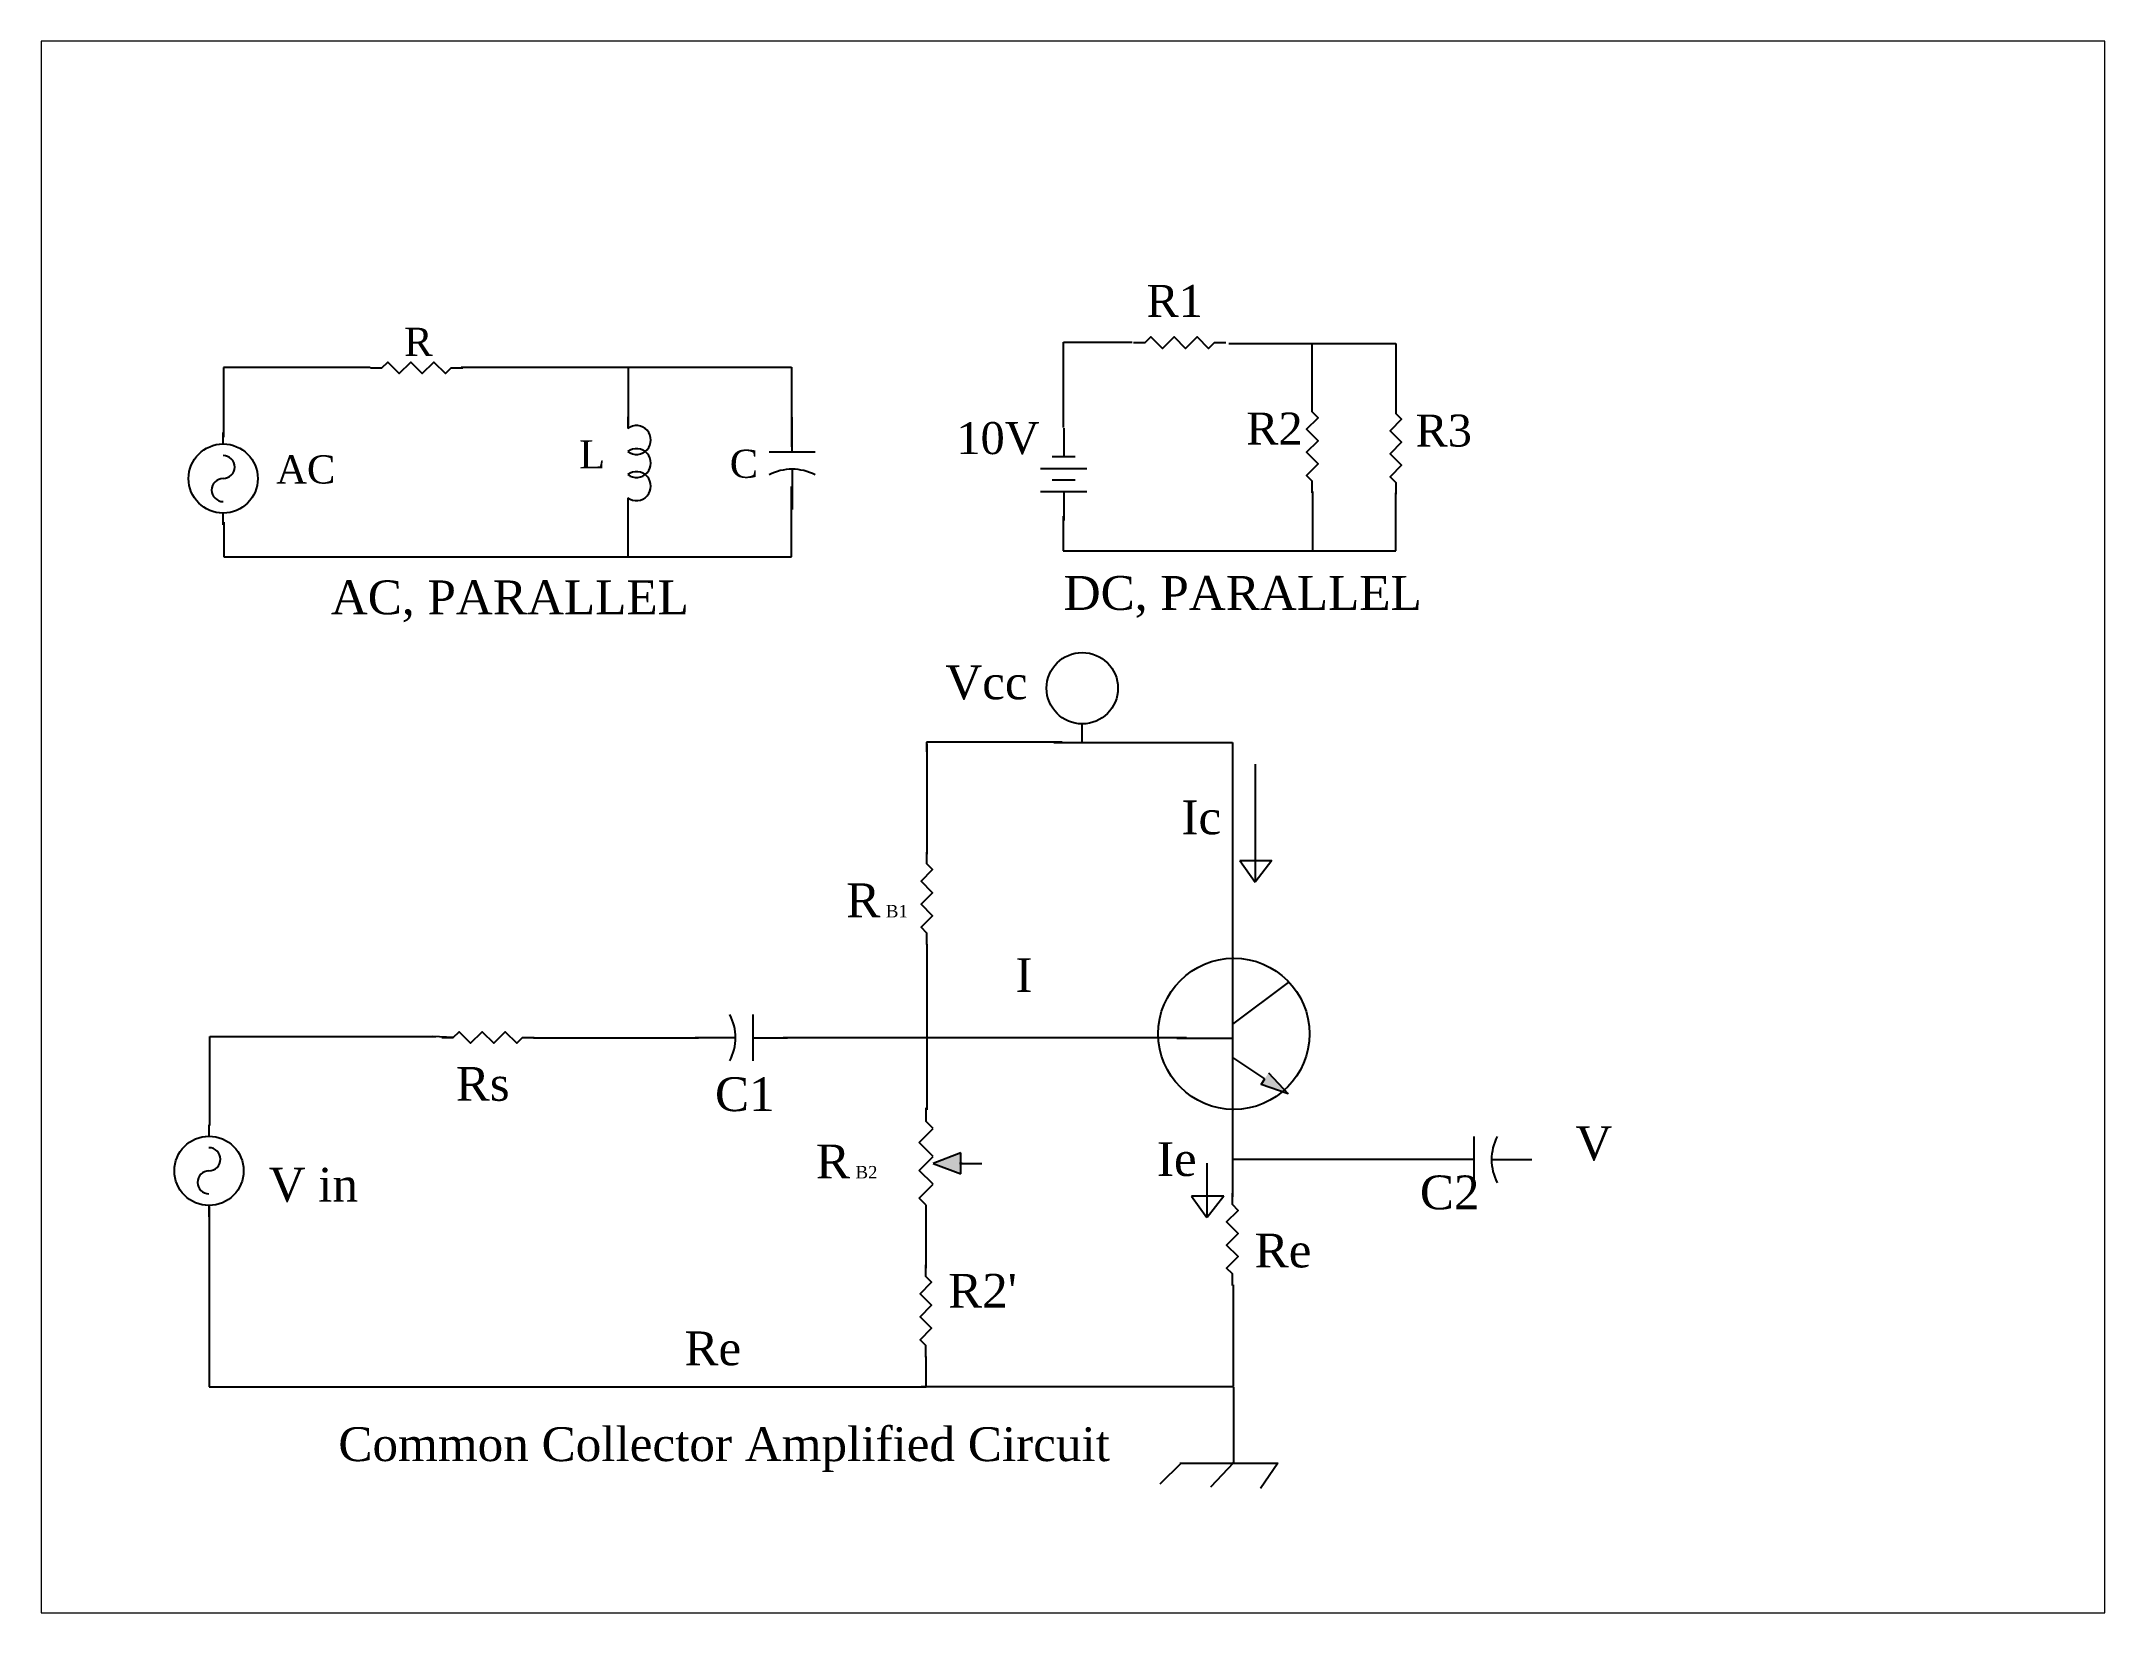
# Paper-space layout 'Layout2' of a CAD drawing. Header units: inches. Extents: x 1.05 to 9.45, y 0.8 to 7.2.
# The model-space entities are those that its viewports show. They can reach past a viewport. Long polylines and large blocks are cut down to what shows.
import ezdxf

# ---------------------------------------------------------------- set-up
doc = ezdxf.new("R2010")
doc.units = ezdxf.units.IN
doc.header["$MEASUREMENT"] = 0
doc.styles.get("Standard").update_dxf_attribs({"font": 'times.ttf'})

# ---------------------------------------------------------------- blocks, each defined once
blk = doc.blocks.new('Resistor')
at = {"color": 7}
blk.add_lwpolyline([(0, 0), (0.05, 0), (0.075, 0.025), (0.125, -0.025), (0.175, 0.025), (0.225, -0.025), (0.275, 0.025), (0.325, -0.025), (0.35, 0), (0.4, 0)], dxfattribs=at)
blk = doc.blocks.new('Battery')
at = {"color": 7}
for p, q in [((0.175, -0.1), (0.175, 0.1)), ((0.275, -0.1), (0.275, 0.1)), ((0, 0), (0.125, 0)), ((0.125, 0.05), (0.125, -0.05)), ((0.225, 0.05), (0.225, -0.05)), ((0.275, 0), (0.4, 0))]:
    blk.add_line(p, q, dxfattribs=at)
blk = doc.blocks.new('Generator - AC')
at = {"color": 7}
for p, q in [((0, 0), (0.05, 0)), ((0.35, 0), (0.4, 0))]:
    blk.add_line(p, q, dxfattribs=at)
blk.add_circle((0.2, 0), 0.15, dxfattribs=at)
for centre, start, end in [((0.15, 0), 0, 180), ((0.25, 0), 180, 0)]:
    blk.add_arc(centre, 0.05, start, end, dxfattribs=at)
blk = doc.blocks.new('Inductor')
at = {"color": 7}
for p, q in [((0, 0), (0.05, 0)), ((0.35, 0), (0.4, 0))]:
    blk.add_line(p, q, dxfattribs=at)
for centre in [(0.1, 0.0375), (0.2, 0.0375), (0.3, 0.0375)]:
    blk.add_arc(centre, 0.0625, 323.1301, 216.8699, dxfattribs=at)
blk = doc.blocks.new('Capacitor')
at = {"color": 7}
for p, q in [((0.15, -0.1), (0.15, 0.1)), ((0.15, 0), (0, 0)), ((0.225, 0), (0.4, 0))]:
    blk.add_line(p, q, dxfattribs=at)
blk.add_arc((0.4375, 0), 0.2125, 151.9275, 208.0725, dxfattribs=at)
blk = doc.blocks.new('Resistor - Variable')
at = {"color": 7}
for p, q in [((0, 0), (0.05, 0)), ((0.05, 0), (0.075, 0.025)), ((0.075, 0.025), (0.125, -0.025)), ((0.125, -0.025), (0.175, 0.025)), ((0.175, 0.025), (0.225, -0.025)), ((0.225, -0.025), (0.275, 0.025)), ((0.275, 0.025), (0.325, -0.025)), ((0.325, -0.025), (0.35, 0)), ((0.35, 0), (0.4, 0)), ((0.2, -0.025), (0.1625, -0.125)), ((0.2375, -0.125), (0.2, -0.025)), ((0.1625, -0.125), (0.2375, -0.125)), ((0.2, -0.13), (0.2, -0.12)), ((0.2, -0.125), (0.2, -0.2))]:
    blk.add_line(p, q, dxfattribs=at)
blk.add_solid([(0.2375, -0.125), (0.2, -0.025), (0.1625, -0.125)], dxfattribs=at)
blk = doc.blocks.new('Transistor - NPN')
at = {"color": 7}
for p, q in [((0.199999, 0.2), (0.199999, -0.2)), ((0.399999, 0.2), (0.199999, 0.05)), ((0, 0), (0.199999, 0)), ((0.316132, -0.145536), (0.201153, -0.069033)), ((0.302516, -0.166503), (0.316132, -0.145536)), ((0.329748, -0.124569), (0.399999, -0.2)), ((0.399999, -0.2), (0.302516, -0.166503))]:
    blk.add_line(p, q, dxfattribs=at)
blk.add_solid([(0.302516, -0.166503), (0.399999, -0.2), (0.329748, -0.124569)], dxfattribs=at)

msp = doc.modelspace()

# ---------------------------------------------------------------- linework, layer by layer
for p, q in [((630.7, 651.4), (630.7, 697.7)), ((630.7, 697.7), (668.1, 697.7)), ((720.5, 697), (811.4, 697)), ((765.6, 696.7), (765.6, 664.3)), ((811.4, 697), (811.4, 664.5)), ((253.9, 683.9), (174.2, 683.9)), ((174.2, 683.9), (174.2, 646.1)), ((303.3, 684.1), (394.1, 684.1)), ((393.4, 684.1), (482.8, 684.1)), ((394.1, 684.1), (394.1, 652.4)), ((482.8, 684.1), (482.8, 640.9)), ((482.8, 581.1), (482.8, 619.3)), ((394.1, 581.1), (394.1, 607.8)), ((766, 616.6), (766, 584.7)), ((811.4, 584.3), (811.4, 615.9)), ((174.3, 599.8), (174.3, 581.1)), ((630.6, 603.2), (630.6, 584.3)), ((630.6, 584.3), (811.4, 584.3)), ((174.3, 581.1), (394.1, 581.1)), ((393.4, 581.1), (482.8, 581.1)), ((640.6, 490.1), (640.6, 480)), ((629.9, 480.2), (556.2, 480.2)), ((556.2, 480.2), (556.2, 475.1)), ((556.4, 479.4), (556.4, 419.4)), ((625.4, 480), (722.6, 480)), ((722.6, 480), (722.6, 349.8)), ((734.9, 468.3), (734.9, 404.2)), ((726.5, 415.9), (744, 415.9)), ((726.5, 415.9), (734.9, 404.2)), ((744, 415.9), (734.9, 404.2)), ((556.4, 370.4), (556.4, 318.5)), ((166.8, 271.9), (166.8, 320.3)), ((166.8, 320.3), (289.6, 320.3)), ((287.7, 320.4), (299.1, 319.9)), ((342.7, 319.6), (432.3, 319.6)), ((478.4, 319.7), (556.4, 319.7)), ((554, 319.7), (697.5, 319.7)), ((556.4, 319.7), (556.4, 280.4)), ((722.5, 293.5), (722.5, 233.1)), ((708.7, 222), (708.7, 251.3)), ((838.4, 253.3), (722.5, 253.3)), ((166.4, 227.8), (166.4, 129.8)), ((700.2, 233.6), (717.8, 233.6)), ((700.2, 233.5), (708.6, 221.8)), ((717.8, 233.5), (708.7, 221.8)), ((555.8, 222.2), (555.8, 194.2)), ((723.1, 130), (723.1, 185.3)), ((556, 129.8), (556, 146.3)), ((166.4, 129.8), (556, 129.8)), ((553.4, 130), (721.9, 130)), ((721.9, 130), (723.1, 130)), ((723, 129.6), (723, 88.3)), ((694.7, 88.3), (683, 76.8)), ((694, 88.3), (723, 88.3)), ((723, 88.4), (710.5, 75.3)), ((723, 88.3), (722.5, 88.3)), ((722.9, 88.3), (747.3, 88.3)), ((747.1, 88.3), (737.8, 74.5))]:
    msp.add_line(p, q)
for centre, radius in [((640.9, 509.6), 19.4), ((723.3, 321.7), 41.1)]:
    msp.add_circle(centre, radius)

# ---------------------------------------------------------------- block references
for name, p, xscale, yscale, zscale in [('Resistor', (668.8, 697.5), 125.4476404123439, 125.4476404123439, 125.4476404123439), ('Resistor', (254, 683.8), 125.4476404123439, 125.4476404123439, 125.4476404123439), ('Transistor - NPN', (692.3, 319.3), 151.2445577508814, 151.2445577508814, 151.2445577508814), ('Resistor', (292.8, 319.7), 125.4476404123439, 125.4476404123439, 125.4476404123439), ('Capacitor', (835.1, 253.3), 125.4476404123439, 125.4476404123439, 125.4476404123439)]:
    msp.add_blockref(name, p, dxfattribs=dict(xscale=xscale, yscale=yscale, zscale=zscale))
for name, p, xscale, yscale, zscale, rotation in [('Resistor', (765.9, 615.9), 125.4476404123439, 125.4476404123439, 125.4476404123439, 90), ('Resistor', (811.3, 665.3), 125.4476404123439, 125.4476404123439, 125.4476404123439, 270), ('Inductor', (393.9, 657.1), 125.4476404123439, 125.4476404123439, 125.4476404123439, 270), ('Capacitor', (483.2, 656.9), 125.4476404123439, 125.4476404123439, 125.4476404123439, 270), ('Battery', (630.8, 651), 125.4476404123439, 125.4476404123439, 125.4476404123439, 270), ('Generator - AC', (174, 598.5), 125.4476404123439, 125.4476404123439, 125.4476404123439, 90), ('Resistor', (556.4, 370.2), 125.4476404123439, 125.4476404123439, 125.4476404123439, 90), ('Capacitor', (480.7, 319.6), 125.4476404123439, 125.4476404123439, 125.4476404123439, 180), ('Resistor - Variable', (556, 221), 151.2445577508814, 151.2445577508814, 151.2445577508814, 90), ('Generator - AC', (166.3, 272.3), 125.4476404123439, 125.4476404123439, 125.4476404123439, 270), ('Resistor', (722.5, 184.9), 125.4476404123439, 125.4476404123439, 125.4476404123439, 90), ('Resistor', (555.9, 145.9), 125.4476404123439, 125.4476404123439, 125.4476404123439, 90)]:
    msp.add_blockref(name, p, dxfattribs=dict(xscale=xscale, yscale=yscale, zscale=zscale, rotation=rotation))

# ---------------------------------------------------------------- texts
for s, height, p in [('R1', 17.39, (675.8, 711.5)), ('R', 15.3, (272.4, 690.3)), ('10V', 17.39, (572.5, 636.9)), ('R2', 17.39, (730, 642.1)), ('R3', 17.39, (822, 641)), ('L', 15.3, (367.5, 629.1)), ('C', 15.3, (449.3, 624)), ('AC', 15.34, (202.8, 620.9)), ('AC, PARALLEL', 18.408, (232.5, 549.8)), ('DC, PARALLEL', 18.408, (630.8, 552.2)), ('Vcc', 18.37, (566.5, 503.6)), ('Ic', 18.37, (694.8, 430.2)), ('R', 18.4, (512.6, 385.1)), ('B1', 6.75, (534.2, 385)), ('I', 18.4, (604.6, 344.4)), ('Rs', 18.37, (300.4, 285.3)), ('C1', 18.37, (441.3, 279.7)), ('V', 18.4, (908.9, 253)), ('R', 18.4, (496.2, 243.1)), ('Ie', 18.37, (681.5, 244.4)), ('V in', 18.37, (198.7, 230.5)), ('B2', 6.75, (517.7, 243.1)), ('C2', 18.37, (824.4, 226.3)), ('Re', 18.37, (734.6, 194.7)), ("R2'", 18.37, (568, 172.8)), ('Re', 18.37, (424.7, 141.5)), ('Common Collector Amplified Circuit', 18.408, (236.6, 89.4))]:
    msp.add_text(s, height=height).set_placement(p)

psp = doc.layouts.new('Layout2')

# ---------------------------------------------------------------- viewports
at = {"layer": '0'}
psp.add_viewport(center=(5.25, 4), size=(8.4, 6.4), view_center_point=(635.8615, 434.1438), view_height=854.425418, dxfattribs=at)

doc.saveas('drawing.dxf')
